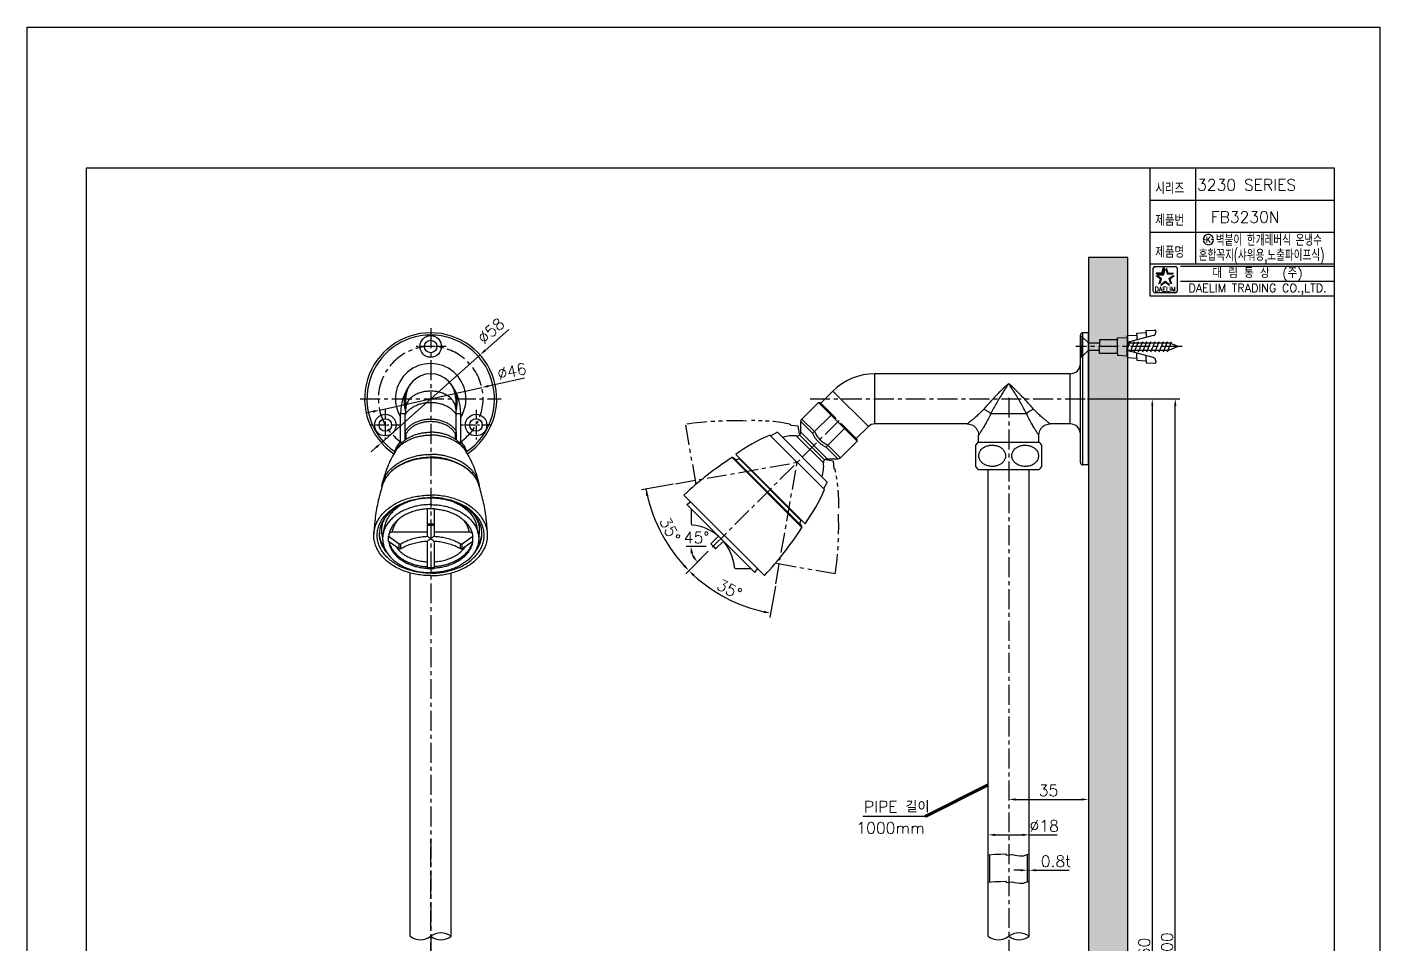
# Model space of a CAD drawing. Extents: x 6001 to 6595, y 4339 to 5179.
# Drawn here: x 6001 to 6595, y 4777 to 5179 of the extents above; entities that cross this region are included whole.
import ezdxf
from ezdxf.enums import TextEntityAlignment as Align

# ---------------------------------------------------------------- set-up
doc = ezdxf.new("R2010")
doc.units = 0
doc.header["$LTSCALE"] = 7
doc.header["$MEASUREMENT"] = 0
doc.linetypes.add('CENTER', pattern=[2, 1.25, -0.25, 0.25, -0.25])
doc.linetypes.add('PHANTOM', pattern=[2.5, 1.25, -0.25, 0.25, -0.25, 0.25, -0.25])
doc.layers.get('0').update_dxf_attribs({"color": 2, "linetype": 'CONTINUOUS'})
for name, color, linetype in [('CL', 1, 'CENTER'), ('D', 2, 'CONTINUOUS'), ('DIM', 2, 'CONTINUOUS'), ('DWG', 7, 'CONTINUOUS'), ('HT', 3, 'CONTINUOUS'), ('PH', 3, 'PHANTOM'), ('TXT', 4, 'CONTINUOUS')]:
    doc.layers.add(name, color=color, linetype=linetype)
doc.styles.add('GHS', font='ROMANS.shx', dxfattribs={"bigfont": 'GHS.shx'})
doc.styles.add('ROMANS', font='romans', dxfattribs={"bigfont": 'GHS.shx'})
doc.dimstyles.new('STANDARD$7', dxfattribs={"dimtxt": 3.5, "dimasz": 3, "dimexe": 1, "dimexo": 1, "dimgap": 1, "dimtad": 1, "dimdec": 4, "dimzin": 0, "dimdsep": 46, "dimtxsty": 'GHS', "dimcen": 1, "dimclrd": 256, "dimclre": 256, "dimclrt": 2, "dimadec": 4, "dimazin": 0, "dimtfac": 1, "dimtdec": 4, "dimtmove": 2, "dimatfit": 2, "dimfxl": 0, "dimtolj": 1, "dimtzin": 0, "dimlwd": -1, "dimlwe": -1, "dimarcsym": 0})

# ---------------------------------------------------------------- blocks, each defined once
blk = doc.blocks.new('BORDER')
for p, q in [((1, 1), (0, 1)), ((0, 1), (0, 0)), ((1, 0), (1, 1)), ((0, 0), (1, 0))]:
    blk.add_line(p, q)
blk = doc.blocks.new('S')
at = {"layer": 'DWG', "color": 2}
for p, q in [((5568.04, 3273.82), (5567.54, 3273.82)), ((5567.54, 3264.82), (5567.54, 3273.82)), ((5568.04, 3273.82), (5568.04, 3269.32)), ((5568.04, 3273.82), (5570.94, 3270.92)), ((5583.79, 3273.12), (5587.98, 3273.36)), ((5583.79, 3272.32), (5583.79, 3273.12)), ((5587.98, 3274.17), (5592.17, 3274.41)), ((5587.98, 3273.36), (5587.98, 3274.17)), ((5599.43, 3274.15), (5587.98, 3271.06)), ((5587.98, 3273.36), (5587.98, 3269.32)), ((5592.17, 3275.28), (5596.35, 3275.51)), ((5592.17, 3274.41), (5592.17, 3275.28)), ((5592.17, 3274.41), (5592.17, 3272.19)), ((5596.35, 3276.4), (5600.01, 3276.61)), ((5596.35, 3275.51), (5596.35, 3276.4)), ((5596.35, 3275.51), (5596.35, 3273.32)), ((5600.54, 3276.11), (5600.54, 3275.6)), ((5568.04, 3264.82), (5568.04, 3269.32)), ((5568.04, 3264.82), (5570.94, 3267.72)), ((5570.94, 3270.92), (5575.79, 3270.92)), ((5570.94, 3270.92), (5570.94, 3267.72)), ((5570.94, 3267.72), (5575.79, 3267.72)), ((5583.79, 3272.32), (5575.79, 3272.32)), ((5575.79, 3272.32), (5575.79, 3269.32)), ((5575.79, 3266.32), (5575.79, 3269.32)), ((5583.79, 3266.32), (5583.79, 3272.32)), ((5587.82, 3267.72), (5589.37, 3271.57)), ((5587.98, 3270.92), (5606.46, 3270.92)), ((5587.98, 3265.28), (5587.98, 3269.32)), ((5587.98, 3267.72), (5606.46, 3267.72)), ((5599.43, 3264.49), (5587.98, 3267.59)), ((5589.37, 3267.07), (5591.18, 3271.57)), ((5591.18, 3267.07), (5592.99, 3271.57)), ((5592.99, 3267.07), (5594.8, 3271.57)), ((5594.8, 3267.07), (5596.61, 3271.57)), ((5596.61, 3267.07), (5598.42, 3271.57)), ((5598.42, 3267.07), (5600.23, 3271.57)), ((5600.23, 3267.07), (5602.04, 3271.57)), ((5602.04, 3267.07), (5603.85, 3271.57)), ((5603.85, 3267.07), (5605.66, 3271.57)), ((5605.66, 3267.07), (5607.47, 3271.57)), ((5610.33, 3269.33), (5606.46, 3270.92)), ((5610.33, 3269.33), (5606.47, 3267.72)), ((5567.54, 3264.82), (5568.04, 3264.82)), ((5583.79, 3266.32), (5575.79, 3266.32)), ((5583.79, 3266.32), (5583.79, 3265.52)), ((5583.79, 3265.52), (5587.98, 3265.28)), ((5587.98, 3265.28), (5587.98, 3264.47)), ((5587.98, 3264.47), (5592.17, 3264.23)), ((5592.17, 3264.23), (5592.17, 3266.45)), ((5592.17, 3264.23), (5592.17, 3263.37)), ((5592.17, 3263.37), (5596.35, 3263.13)), ((5596.35, 3263.13), (5596.35, 3265.32)), ((5596.35, 3263.13), (5596.35, 3262.24)), ((5596.35, 3262.24), (5600.01, 3262.03)), ((5600.54, 3263.04), (5600.54, 3262.53))]:
    blk.add_line(p, q, dxfattribs=at)
for centre, radius, start, end in [((5599.04, 3275.6), 1.5, 285.12089, 0.00049), ((5600.04, 3276.11), 0.5, 0.00049, 93.22542), ((5599.04, 3263.04), 1.5, 0.00049, 74.88009), ((5600.04, 3262.53), 0.5, 266.77556, 0.00049)]:
    blk.add_arc(centre, radius, start, end, dxfattribs=at)

msp = doc.modelspace()

# ---------------------------------------------------------------- hatches: boundary and pattern name
at = {"layer": 'HT'}
h = msp.add_hatch(dxfattribs=at)
h.set_pattern_fill('AR-CONC', color=256, scale=2, style=0)
h.set_pattern_definition([(50, (999.178, 78.717), (14.345204, -1.255043), [1.5, -16.5]), (355, (999.178, 78.717), (-2.775027, 15.043843), [1.2, -13.2]), (100.4514, (1000.374, 78.612), (11.570188, 13.78879), [1.274804, -14.022842]), (46.1842, (999.178, 82.717), (21.34482, -3.31038), [2.25, -24.75]), (96.6356, (1000.957, 82.44), (18.693254, 19.48236), [1.912206, -21.03426]), (351.1842, (999.178, 82.717), (18.69324, 19.48237), [1.8, -19.8]), (21, (1001.178, 81.717), (11.938141, -8.052378), [1.5, -16.5]), (326, (1001.178, 81.717), (4.866307, 14.503), [1.2, -13.2]), (71.4514, (1002.173, 81.046), (16.804453, 6.45061), [1.274804, -14.022842]), (37.5, (999.178, 78.717), (0.243197, 6.657877), [0, -13.04, 0, -13.4, 0, -13.25]), (7.5, (999.178, 78.717), (5.261391, 7.888234), [0, -7.64, 0, -12.74, 0, -5.05]), (327.5, (994.718, 78.717), (10.6764487, -0.4510974), [0, -5, 0, -15.6, 0, -20.7]), (317.5, (992.718, 78.717), (11.663723, 2.0021), [0, -6.5, 0, -10.36, 0, -14.7])])
h.paths.add_polyline_path([(6466.95, 4378.75), (6484.23, 4378.75), (6484.23, 5078.12), (6466.95, 5078.12)])

# ---------------------------------------------------------------- linework, layer by layer
at = {"color": 7}
for p, q in [((6493.96, 5117.31), (6493.96, 5061.31)), ((6513.96, 5117.31), (6513.96, 5075.31)), ((6493.96, 5103.31), (6574.96, 5103.31)), ((6493.96, 5089.31), (6574.96, 5089.31)), ((6493.96, 5075.31), (6574.96, 5075.31)), ((6493.96, 5061.31), (6574.96, 5061.31))]:
    msp.add_line(p, q, dxfattribs=at)
at = {"color": 2, "linetype": 'Continuous'}
for p, q in [((6495.44, 5063.44), (6495.44, 5073.44)), ((6496.19, 5074.19), (6505.19, 5074.19)), ((6505.94, 5073.44), (6505.94, 5063.44)), ((6507.46, 5074.31), (6574.96, 5074.31)), ((6507.46, 5067.81), (6574.96, 5067.81)), ((6505.19, 5062.69), (6496.44, 5062.69))]:
    msp.add_line(p, q, dxfattribs=at)
at = {"color": 2}
for p, q in [((6499.2, 5071.49), (6499.95, 5073.79)), ((6499.86, 5070.57), (6500.61, 5072.88)), ((6500.61, 5072.88), (6499.95, 5073.79)), ((6497.44, 5070.57), (6496.77, 5071.49)), ((6496.77, 5071.49), (6499.2, 5071.49)), ((6497.44, 5070.57), (6499.86, 5070.57))]:
    msp.add_line(p, q, dxfattribs=at)
at = {"color": 2, "linetype": 'Continuous'}
for centre, radius, start, end in [((6496.19, 5073.44), 0.75, 90, 180), ((6505.19, 5073.44), 0.75, 0, 90), ((6496.31, 5063.56), 0.884, 188.1301, 278.1301), ((6505.19, 5063.44), 0.75, 270, 0)]:
    msp.add_arc(centre, radius, start, end, dxfattribs=at)
at = {"color": 2}
for points in [[(6499.2, 5071.49), (6499.86, 5070.57), (6499.95, 5073.79), (6500.61, 5072.88)], [(6501.43, 5073.79), (6500.76, 5072.88), (6502.18, 5071.49), (6501.51, 5070.57)], [(6498.28, 5068.66), (6499.36, 5069.01), (6496.32, 5070.08), (6497.39, 5070.43)], [(6496.77, 5071.49), (6497.44, 5070.57), (6499.2, 5071.49), (6499.86, 5070.57)], [(6497.53, 5066.35), (6498.61, 5066.7), (6498.28, 5068.66), (6499.36, 5069.01)], [(6500.69, 5066.91), (6500.69, 5068.04), (6498.73, 5065.48), (6498.73, 5066.61)], [(6502.65, 5065.48), (6502.65, 5066.61), (6500.69, 5066.91), (6500.69, 5068.04)], [(6502.18, 5071.49), (6501.51, 5070.57), (6504.6, 5071.49), (6503.94, 5070.57)], [(6505.06, 5070.08), (6503.98, 5070.43), (6503.1, 5068.66), (6502.02, 5069.01)], [(6503.1, 5068.66), (6502.02, 5069.01), (6503.84, 5066.35), (6502.77, 5066.7)]]:
    msp.add_solid(points, dxfattribs=at)
at = {"layer": 'CL'}
for p, q in [((6178.18, 5047.11), (6178.18, 4518.26)), ((6508.14, 5039.04), (6461.45, 5039.04)), ((6147.18, 5016.11), (6209.18, 5016.11)), ((6344.73, 5016.11), (6467.45, 5016.11)), ((6431.95, 5016.61), (6431.95, 4589.91)), ((6301.83, 4950.99), (6357.61, 5006.77)), ((6285.72, 4978.84), (6339.09, 4988.25)), ((6329.68, 4934.89), (6339.09, 4988.25)), ((6178.18, 4488.58), (6178.18, 4824.45))]:
    msp.add_line(p, q, dxfattribs=at)
at = {"layer": 'CL', "ltscale": 0.5}
for p, q in [((6184.93, 5039.11), (6171.43, 5039.11)), ((6158.26, 5011.36), (6158.26, 4997.86)), ((6198.1, 5011.36), (6198.1, 4997.86)), ((6165.01, 5004.61), (6151.51, 5004.61)), ((6204.85, 5004.61), (6191.35, 5004.61))]:
    msp.add_line(p, q, dxfattribs=at)
at = {"layer": 'CL'}
msp.add_arc((6178.18, 5016.11), 23, 305.08593, 234.91407, dxfattribs=at)
at = {"layer": 'D'}
for p, q in [((6212.42, 5046.58), (6202.09, 5037.38)), ((6156.52, 4996.84), (6199.85, 5035.39)), ((6219.38, 5025.24), (6203.56, 5021.74)), ((6155.73, 5011.14), (6200.64, 5021.09)), ((6466.62, 5016.11), (6497, 5016.11)), ((6468.69, 5016.11), (6507.09, 5016.11)), ((6152.8, 5010.49), (6149.87, 5009.84)), ((6495, 5013.11), (6495, 4611.24)), ((6505.09, 4611.24), (6505.09, 5013.11)), ((6154.27, 4994.84), (6152.03, 4992.85)), ((6284.74, 4978.67), (6270.71, 4976.19)), ((6300.06, 4949.23), (6290.14, 4939.3)), ((6299.19, 4951.35), (6290.41, 4951.35)), ((6300.06, 4949.23), (6293.86, 4943.02)), ((6329.51, 4933.9), (6327.07, 4920.07)), ((6434.95, 4840.27), (6463.95, 4840.27)), ((6422.95, 4824.83), (6422.95, 4826.72)), ((6425.95, 4824.72), (6437.95, 4824.72)), ((6440.95, 4824.83), (6440.95, 4826.72)), ((6440.95, 4824.72), (6453.26, 4824.72)), ((6437.15, 4809.2), (6434.15, 4809.2)), ((6440.15, 4809.55), (6440.15, 4811.2)), ((6440.15, 4809.2), (6440.95, 4809.2)), ((6440.95, 4809.61), (6440.95, 4811.2)), ((6443.95, 4809.2), (6458.45, 4809.2))]:
    msp.add_line(p, q, dxfattribs=at)
at = {"layer": 'D', "color": 2}
msp.add_line((6395.23, 4832.83), (6367.98, 4832.83), dxfattribs=at)
at = {"layer": 'D'}
for points in [[(6422.95, 4815.89), (6426, 4816.26), (6428.39, 4816.18), (6430.55, 4816.4), (6431.05, 4815.81), (6433.68, 4816.04), (6434.6, 4815.84), (6435.68, 4815.63), (6436.85, 4815.53), (6438.6, 4815.48), (6439.16, 4815.84), (6440.95, 4816.4)], [(6422.95, 4803.92), (6426, 4804.29), (6428.39, 4804.21), (6430.55, 4804.43), (6431.05, 4803.84), (6433.68, 4804.07), (6434.6, 4803.87), (6435.68, 4803.66), (6436.85, 4803.56), (6438.6, 4803.51), (6439.16, 4803.87), (6440.95, 4804.43)]]:
    msp.add_lwpolyline(points, dxfattribs=at)
for centre, radius, start, end in [((6339.89, 4989.05), 68.36, 190.54181, 222.48521), ((6302.19, 4951.35), 9.78, 197.6481, 207.3519), ((6339.09, 4988.25), 67.23, 227.55695, 257.44305), ((6173.68, 4786.19), 7.5, 233.1301, 306.8699), ((6182.68, 4774.19), 7.5, 53.1301, 126.8699), ((6182.68, 4786.19), 7.5, 233.1301, 306.8699), ((6427.45, 4786.19), 7.5, 233.1301, 306.8699), ((6436.45, 4774.19), 7.5, 53.1301, 126.8699), ((6436.45, 4786.19), 7.5, 233.1301, 306.8699)]:
    msp.add_arc(centre, radius, start, end, dxfattribs=at)
for points in [[(6201.75, 5037.76), (6202.42, 5037.01), (6199.85, 5035.39)], [(6203.46, 5022.23), (6203.67, 5021.25), (6200.64, 5021.09)], [(6494.5, 5013.11), (6495.5, 5013.11), (6495, 5016.11)], [(6504.59, 5013.11), (6505.59, 5013.11), (6505.09, 5016.11)], [(6152.69, 5010.98), (6152.9, 5010), (6155.73, 5011.14)], [(6153.94, 4995.22), (6154.61, 4994.47), (6156.52, 4996.84)], [(6272.78, 4973.5), (6273.76, 4973.7), (6272.68, 4976.54)], [(6292.37, 4948.31), (6293.36, 4948.46), (6292.41, 4951.35)], [(6289.84, 4943.22), (6289.11, 4942.53), (6291.55, 4940.71)], [(6293.9, 4947.15), (6293.1, 4946.56), (6295.27, 4944.43)], [(6293.37, 4938.28), (6294.06, 4939), (6291.55, 4940.71)], [(6324.57, 4923.12), (6324.37, 4922.14), (6327.41, 4922.04)], [(6434.95, 4840.77), (6434.95, 4839.77), (6431.95, 4840.27)], [(6463.95, 4840.77), (6463.95, 4839.77), (6466.95, 4840.27)], [(6425.95, 4825.22), (6425.95, 4824.22), (6422.95, 4824.72)], [(6437.95, 4825.22), (6437.95, 4824.22), (6440.95, 4824.72)], [(6437.15, 4809.7), (6437.15, 4808.7), (6440.15, 4809.2)], [(6443.95, 4809.7), (6443.95, 4808.7), (6440.95, 4809.2)]]:
    msp.add_solid(points, dxfattribs=at)
at = {"layer": 'DIM'}
for p, q in [((6517.34, 5085.99), (6517.84, 5085.99)), ((6517.84, 5085.99), (6518.34, 5085.99)), ((6521.34, 5085.99), (6520.84, 5085.99)), ((6521.84, 5085.99), (6521.34, 5085.99))]:
    msp.add_line(p, q, dxfattribs=at)
for start, end in [(15, 180), (195, 0)]:
    msp.add_arc((6519.59, 5085.99), 2.25, start, end, dxfattribs=at)
at = {"layer": 'DWG'}
for p, q in [((6463.45, 4988.11), (6463.45, 5044.11)), ((6464.45, 4987.11), (6464.45, 5045.11)), ((6466.95, 5045.11), (6464.45, 5045.11)), ((6466.95, 4987.11), (6466.95, 5045.11)), ((6458.95, 5027.11), (6373.17, 5027.11)), ((6373.17, 5005.11), (6373.17, 5027.11)), ((6458.95, 5005.11), (6458.95, 5027.11)), ((6354.78, 5019.5), (6349.48, 5014.19)), ((6370.34, 5003.94), (6354.78, 5019.5)), ((6167.18, 5016.11), (6167.18, 5009.45)), ((6189.18, 5016.11), (6189.18, 5009.45)), ((6341.11, 5007.24), (6348.42, 5014.55)), ((6348.42, 5014.55), (6349.12, 5014.55)), ((6348.42, 5014.55), (6365.39, 4997.58)), ((6349.12, 5014.55), (6356.22, 5007.46)), ((6164.96, 4997.11), (6164.96, 5009.62)), ((6164.96, 5009.62), (6167.18, 5009.62)), ((6166.93, 5001.79), (6166.93, 5009.02)), ((6189.18, 5009.62), (6191.4, 5009.62)), ((6189.43, 5001.79), (6189.43, 5009.02)), ((6191.4, 4997.11), (6191.4, 5009.62)), ((6346.72, 5001.79), (6353.95, 5009.02)), ((6354.37, 5009.31), (6353.95, 5009.02)), ((6424.06, 5009.62), (6439.84, 5009.62)), ((6166.93, 4998.05), (6166.93, 5001.71)), ((6189.43, 5001.71), (6189.43, 4998.05)), ((6345.75, 5000.99), (6340.64, 5006.11)), ((6340.64, 5001.42), (6340.64, 5006.11)), ((6341.11, 5007.24), (6346.63, 5001.71)), ((6352.63, 4995.88), (6359.85, 5003.11)), ((6358.29, 5005.38), (6365.39, 4998.28)), ((6360.14, 5003.53), (6359.85, 5003.11)), ((6370.34, 5003.94), (6365.03, 4998.64)), ((6413.73, 5005.11), (6373.17, 5005.11)), ((6458.95, 5005.11), (6450.17, 5005.11)), ((6164.89, 4997.11), (6165.8, 4997.11)), ((6190.56, 4997.11), (6191.47, 4997.11)), ((6351.05, 4976.28), (6327.12, 5000.21)), ((6330.4, 5001.48), (6327.52, 4999.82)), ((6352.32, 4979.56), (6330.4, 5001.48)), ((6338.82, 4999.8), (6350.64, 4987.98)), ((6340.14, 5000.26), (6340.17, 5000.29)), ((6340.14, 5000.26), (6351.1, 4989.3)), ((6340.17, 5000.29), (6351.13, 4989.33)), ((6340.64, 5001.42), (6352.26, 4989.8)), ((6352.55, 4995.79), (6358.08, 4990.27)), ((6358.08, 4990.27), (6365.39, 4997.58)), ((6365.39, 4997.58), (6365.39, 4998.28)), ((6417.45, 4995.78), (6417.45, 4986.45)), ((6418.66, 4997.11), (6445.24, 4997.11)), ((6418.73, 4997.11), (6418.73, 5000.11)), ((6445.17, 4997.11), (6445.17, 5000.11)), ((6446.45, 4986.45), (6446.45, 4995.78)), ((6310.5, 4990.33), (6341.17, 4959.66)), ((6311.12, 4990.26), (6341.1, 4960.28)), ((6342.56, 4961.31), (6312.15, 4991.72)), ((6313.78, 4990.09), (6313.6, 4989.91)), ((6340.74, 4962.76), (6313.6, 4989.91)), ((6356.95, 4989.8), (6351.83, 4994.91)), ((6352.26, 4989.8), (6356.95, 4989.8)), ((6351.1, 4989.3), (6351.13, 4989.33)), ((6418.66, 4985.11), (6445.24, 4985.11)), ((6422.95, 4780.19), (6422.95, 4985.11)), ((6440.95, 4780.19), (6440.95, 4985.11)), ((6466.95, 4987.11), (6464.45, 4987.11)), ((6352.32, 4979.56), (6350.66, 4976.68)), ((6324.7, 4938.5), (6289.34, 4973.86)), ((6176.68, 4967.85), (6176.68, 4955.79)), ((6179.68, 4967.85), (6176.68, 4967.85)), ((6179.68, 4967.85), (6179.68, 4955.79)), ((6290.69, 4969.69), (6292.3, 4970.9)), ((6290.69, 4969.69), (6320.53, 4939.85)), ((6292.52, 4967.85), (6292.52, 4961.23)), ((6157.29, 4956.86), (6157.99, 4960.33)), ((6176.68, 4961.23), (6179.68, 4961.23)), ((6176.68, 4960.73), (6179.68, 4960.73)), ((6199.07, 4956.86), (6198.38, 4960.33)), ((6340.93, 4962.94), (6340.74, 4962.76)), ((6159.74, 4955.83), (6159.68, 4955.83)), ((6159.68, 4953.69), (6159.68, 4955.83)), ((6159.68, 4955.81), (6164.35, 4952.51)), ((6176.68, 4957.6), (6161.25, 4957.6)), ((6195.11, 4957.6), (6179.68, 4957.6)), ((6192, 4952.52), (6196.68, 4955.83)), ((6196.68, 4955.83), (6196.62, 4955.83)), ((6196.68, 4953.71), (6196.68, 4955.83)), ((6301.13, 4952.41), (6304.54, 4955.83)), ((6159.68, 4953.69), (6164.35, 4950.39)), ((6164.35, 4950.39), (6164.35, 4952.51)), ((6165.02, 4950.37), (6165.02, 4952.49)), ((6176.68, 4953.67), (6176.68, 4941.69)), ((6179.68, 4953.67), (6179.68, 4941.69)), ((6191.33, 4950.38), (6191.33, 4952.5)), ((6192, 4950.4), (6196.68, 4953.71)), ((6192, 4950.4), (6192, 4952.52)), ((6303.25, 4950.29), (6301.13, 4952.42)), ((6303.25, 4950.29), (6301.13, 4952.41)), ((6303.36, 4950.4), (6301.24, 4952.52)), ((6303.25, 4950.29), (6306.67, 4953.71)), ((6176.68, 4942.14), (6179.68, 4942.14)), ((6169.18, 4780.19), (6169.18, 4939.69)), ((6176.68, 4941.69), (6179.68, 4941.69)), ((6187.18, 4780.19), (6187.18, 4939.69)), ((6312.07, 4941.69), (6318.69, 4941.69)), ((6320.53, 4939.85), (6321.74, 4941.46)), ((6423.75, 4804.02), (6423.75, 4815.99)), ((6440.15, 4804.18), (6440.15, 4816.15))]:
    msp.add_line(p, q, dxfattribs=at)
for centre, radius in [((6178.18, 5039.11), 4.75), ((6178.18, 5039.11), 2.75), ((6158.26, 5004.61), 4.75), ((6198.1, 5004.61), 4.75), ((6158.26, 5004.61), 2.75), ((6198.1, 5004.61), 2.75)]:
    msp.add_circle(centre, radius, dxfattribs=at)
for centre, radius, start, end in [((6178.18, 5016.11), 29, 303.78437, 236.2156), ((6178.18, 5016.11), 28, 304.30937, 235.68751), ((6464.45, 5044.11), 1, 90, 180), ((6178.18, 5016.11), 15.5, 328.57304, 211.42684), ((6458.95, 5031.61), 4.5, 270, 0), ((6178.18, 5016.11), 11, 0, 180), ((6373.17, 5001.11), 26, 90, 135), ((6186.57, 5009.62), 21.61, 142.25503, 180), ((6169.79, 5009.62), 21.61, 0, 37.74497), ((6342.24, 5006.11), 1.6, 135, 180), ((6373.17, 5001.11), 4, 90, 135), ((6458.95, 5000.61), 4.5, 0, 90), ((6170.18, 4991.11), 8, 131.40962, 170.7186), ((6186.18, 4991.11), 8, 9.28166, 48.59038), ((6356.41, 4931.17), 75, 112.98414, 126.16225), ((6337.24, 4986.41), 13.49, 83.28807, 109.45571), ((6339.01, 5001.39), 1.6, 263.28807, 315), ((6339.04, 5001.42), 1.6, 315, 0), ((6423.95, 4991.11), 8, 131.40962, 144.41085), ((6439.95, 4991.11), 8, 35.58915, 48.59038), ((6391.71, 4864.22), 150, 122.78081, 133.03552), ((6310.77, 4989.91), 0.5, 45, 122.78081), ((6312.54, 4990.97), 1.5, 225, 315), ((6352.26, 4988.2), 1.6, 90, 135), ((6356.95, 4991.4), 1.6, 270, 315), ((6337.24, 4986.41), 13.49, 340.54429, 6.71193), ((6352.23, 4988.17), 1.6, 135, 186.71193), ((6423.95, 4991.11), 8, 215.65806, 228.59038), ((6439.95, 4991.11), 8, 311.40962, 324.34194), ((6464.45, 4988.11), 1, 180, 270), ((6282.01, 5005.57), 75, 323.83775, 337.01586), ((6293.02, 4961.23), 0.5, 180, 264.43563), ((6290.97, 4940.13), 20.7, 49.15551, 84.43563), ((6341.81, 4961.7), 1.5, 135, 225), ((6340.75, 4959.93), 0.5, 327.21919, 45), ((6215.06, 5040.87), 150, 316.96448, 327.21919), ((6290.97, 4940.13), 20.7, 5.56437, 40.84449), ((6312.07, 4942.19), 0.5, 185.56437, 270)]:
    msp.add_arc(centre, radius, start, end, dxfattribs=at)
for points in [[(6166.94, 5011.67), (6166.88, 5011.97), (6166.63, 5014.4), (6166.8, 5016.66), (6167.26, 5018.6), (6167.9, 5020.26), (6168.66, 5021.66), (6169.43, 5022.78)], [(6178.18, 5019.5), (6176.03, 5019.35), (6173.97, 5018.91), (6172.07, 5018.19), (6170.4, 5017.22), (6169.03, 5016.04), (6168.02, 5014.7), (6167.39, 5013.24), (6167.18, 5011.72)], [(6169.43, 5022.78), (6169.46, 5022.82)], [(6169.46, 5022.82), (6169.48, 5022.85)], [(6189.18, 5011.72), (6188.97, 5013.24), (6188.34, 5014.7), (6187.33, 5016.04), (6185.96, 5017.22), (6184.29, 5018.19), (6182.39, 5018.91), (6180.33, 5019.35), (6178.18, 5019.5)], [(6186.88, 5022.85), (6186.9, 5022.82)], [(6186.9, 5022.82), (6186.93, 5022.78)], [(6186.93, 5022.78), (6187.7, 5021.67), (6188.46, 5020.26), (6189.1, 5018.6), (6189.56, 5016.66), (6189.73, 5014.4), (6189.48, 5011.97), (6189.42, 5011.67)], [(6431.95, 5022.85), (6431.16, 5021.67), (6430.25, 5020.26), (6429.2, 5018.6), (6428.03, 5016.66), (6426.71, 5014.4), (6425.34, 5011.97), (6424.06, 5009.62)], [(6431.95, 5022.85), (6430.82, 5021.85), (6429.54, 5020.66), (6428.1, 5019.25), (6426.49, 5017.61), (6424.69, 5015.69), (6424.11, 5015.06)], [(6439.84, 5009.62), (6438.67, 5011.79), (6437.38, 5014.08), (6436.02, 5016.42), (6434.63, 5018.71), (6433.25, 5020.89), (6431.95, 5022.85)], [(6439.79, 5015.06), (6439.46, 5015.43), (6437.61, 5017.41), (6435.71, 5019.35), (6433.8, 5021.19), (6431.95, 5022.85)], [(6166.93, 5009.02), (6167.75, 5010.26), (6168.85, 5011.4), (6170.18, 5012.39), (6171.73, 5013.22), (6173.45, 5013.86), (6175.29, 5014.3), (6177.21, 5014.52), (6179.15, 5014.52), (6181.07, 5014.3), (6182.91, 5013.86), (6184.63, 5013.22), (6186.18, 5012.39), (6187.51, 5011.4), (6188.61, 5010.26), (6189.43, 5009.02)], [(6424.11, 5015.06), (6422.83, 5013.64), (6421.08, 5011.65)], [(6442.82, 5011.65), (6441.21, 5013.48), (6439.79, 5015.06)], [(6167.17, 5010.78), (6166.94, 5011.67)], [(6189.42, 5011.67), (6189.19, 5010.78)], [(6421.08, 5011.65), (6419.5, 5010), (6417.93, 5008.56), (6416.59, 5007.41), (6415.52, 5006.53), (6414.71, 5005.89), (6414.15, 5005.44), (6413.83, 5005.19), (6413.73, 5005.11)], [(6424.06, 5009.62), (6422.91, 5007.21), (6421.78, 5005.13), (6420.8, 5003.46), (6420.03, 5002.18), (6419.44, 5001.24), (6419.04, 5000.59), (6418.8, 5000.23), (6418.73, 5000.11)], [(6421.08, 5011.65), (6422.16, 5011.04), (6423.18, 5010.35), (6424.06, 5009.62)], [(6442.82, 5011.65), (6441.74, 5011.04), (6440.73, 5010.35), (6439.84, 5009.62)], [(6445.17, 5000.11), (6445.1, 5000.23), (6444.87, 5000.59), (6444.46, 5001.24), (6443.87, 5002.18), (6443.1, 5003.46), (6442.12, 5005.14), (6440.99, 5007.21), (6439.84, 5009.62)], [(6450.17, 5005.11), (6450.07, 5005.19), (6449.75, 5005.44), (6449.19, 5005.89), (6448.38, 5006.54), (6447.31, 5007.42), (6445.97, 5008.57), (6444.41, 5010), (6442.82, 5011.65)], [(6166.93, 5001.71), (6166.93, 5001.74), (6166.93, 5001.76), (6166.93, 5001.79)], [(6166.93, 5001.71), (6166.96, 5001.77)], [(6166.93, 5001.71), (6167.02, 5001.47), (6167.2, 5001.22), (6167.48, 5000.99)], [(6166.96, 5001.77), (6167.7, 5002.88), (6168.7, 5003.96), (6169.92, 5004.91), (6171.33, 5005.72), (6172.9, 5006.37), (6174.59, 5006.85), (6176.37, 5007.14), (6178.18, 5007.24), (6180, 5007.14), (6181.77, 5006.85), (6183.46, 5006.37), (6185.03, 5005.72), (6186.44, 5004.91), (6187.66, 5003.96), (6188.66, 5002.88), (6189.4, 5001.77)], [(6178.18, 5006.11), (6176.46, 5006.02), (6174.78, 5005.74), (6173.17, 5005.3), (6171.67, 5004.68), (6170.32, 5003.92), (6169.14, 5003.01), (6168.19, 5002.02), (6167.48, 5000.99)], [(6188.88, 5000.99), (6188.13, 5002.08), (6187.15, 5003.08), (6185.98, 5003.96), (6184.64, 5004.71), (6183.15, 5005.31), (6181.56, 5005.75), (6179.89, 5006.02), (6178.18, 5006.11)], [(6189.43, 5001.71), (6189.34, 5001.47), (6189.16, 5001.22), (6188.88, 5000.99)], [(6189.4, 5001.77), (6189.43, 5001.71)], [(6189.43, 5001.71), (6189.43, 5001.74), (6189.43, 5001.76), (6189.43, 5001.79)], [(6346.63, 5001.71), (6346.29, 5001.47), (6345.99, 5001.22), (6345.75, 5000.99)], [(6346.63, 5001.71), (6346.66, 5001.74), (6346.69, 5001.76), (6346.72, 5001.79)], [(6346.72, 5001.79), (6347.22, 5000.75), (6347.77, 4999.82), (6348.38, 4998.98), (6349.06, 4998.22), (6349.82, 4997.54), (6350.66, 4996.93), (6351.59, 4996.38), (6352.63, 4995.88)], [(6413.73, 5005.11), (6414.67, 5005.02), (6415.8, 5004.66), (6416.82, 5004.05), (6417.65, 5003.21), (6418.27, 5002.2), (6418.64, 5001.08), (6418.73, 5000.11)], [(6445.17, 5000.11), (6445.27, 5001.08), (6445.63, 5002.2), (6446.25, 5003.21), (6447.09, 5004.05), (6448.1, 5004.66), (6449.23, 5005.02), (6450.17, 5005.11)], [(6162.7, 4993.09), (6163.23, 4993.85), (6164.17, 4994.96), (6165.28, 4996), (6166.54, 4996.94), (6167.94, 4997.78), (6169.46, 4998.5), (6171.08, 4999.11), (6172.78, 4999.59), (6174.54, 4999.94), (6176.35, 5000.14), (6178.18, 5000.21)], [(6163.72, 4994.46), (6164.22, 4995.27), (6165.06, 4996.35), (6166.06, 4997.35), (6167.22, 4998.27), (6168.52, 4999.09), (6169.93, 4999.8), (6171.46, 5000.39), (6173.06, 5000.86), (6174.73, 5001.2), (6176.45, 5001.41), (6178.18, 5001.48)], [(6167.41, 4998.4), (6167.41, 4998.81), (6167.44, 4999.85), (6167.48, 5000.99)], [(6192.64, 4994.46), (6192.15, 4995.27), (6191.3, 4996.35), (6190.3, 4997.35), (6189.14, 4998.27), (6187.84, 4999.09), (6186.43, 4999.8), (6184.91, 5000.39), (6183.3, 5000.86), (6181.63, 5001.2), (6179.92, 5001.41), (6178.18, 5001.48)], [(6193.66, 4993.09), (6193.13, 4993.85), (6192.19, 4994.96), (6191.08, 4996), (6189.82, 4996.94), (6188.42, 4997.78), (6186.9, 4998.5), (6185.29, 4999.11), (6183.58, 4999.59), (6181.82, 4999.94), (6180.01, 5000.14), (6178.18, 5000.21)], [(6188.88, 5000.99), (6188.92, 4999.85), (6188.95, 4998.81), (6188.95, 4998.4)], [(6345.75, 5000.99), (6346.38, 4999.85), (6347.07, 4998.81), (6347.84, 4997.86), (6348.7, 4997.01), (6349.64, 4996.23), (6350.69, 4995.54), (6351.83, 4994.91)], [(6352.55, 4995.79), (6352.3, 4995.45), (6352.06, 4995.15), (6351.83, 4994.91)], [(6352.55, 4995.79), (6352.57, 4995.82), (6352.6, 4995.85), (6352.63, 4995.88)], [(6424.74, 4986.45), (6423.82, 4986.5), (6422.88, 4986.67), (6421.96, 4986.97), (6421.14, 4987.37), (6420.44, 4987.87), (6419.87, 4988.43), (6419.42, 4989.05), (6419.1, 4989.72), (6418.91, 4990.41), (6418.84, 4991.11), (6418.91, 4991.8), (6419.09, 4992.49), (6419.42, 4993.17), (6419.9, 4993.83), (6420.52, 4994.43), (6421.26, 4994.92), (6422.07, 4995.3), (6422.9, 4995.56), (6423.73, 4995.72), (6424.56, 4995.78), (6424.83, 4995.78)], [(6424.83, 4995.78), (6425.37, 4995.75), (6426.15, 4995.64), (6426.83, 4995.47), (6427.43, 4995.27), (6427.98, 4995.01), (6428.5, 4994.7), (6429, 4994.33), (6429.46, 4993.88), (6429.86, 4993.37)], [(6439.16, 4986.45), (6438.22, 4986.51), (6437.25, 4986.7), (6436.32, 4987.03), (6435.49, 4987.46), (6434.8, 4987.99), (6434.24, 4988.59), (6433.82, 4989.24), (6433.53, 4989.93), (6433.37, 4990.64), (6433.35, 4991.36), (6433.46, 4992.06), (6433.71, 4992.76), (6434.1, 4993.45), (6434.65, 4994.1), (6435.35, 4994.67), (6436.15, 4995.12), (6436.99, 4995.45), (6437.84, 4995.66), (6438.68, 4995.76), (6439.25, 4995.78)], [(6439.25, 4995.78), (6439.53, 4995.77), (6440.35, 4995.69), (6441.09, 4995.54), (6441.74, 4995.34), (6442.33, 4995.09), (6442.9, 4994.77), (6443.44, 4994.38), (6443.93, 4993.91), (6444.36, 4993.37)], [(6162.7, 4993.09), (6161.1, 4990.3), (6159.57, 4987.06), (6158.12, 4983.22), (6156.94, 4978.88)], [(6156.94, 4978.88), (6157.09, 4979.48), (6157.61, 4980.93), (6158.32, 4982.34), (6159.22, 4983.68), (6160.3, 4984.96), (6161.56, 4986.16), (6162.98, 4987.27), (6164.54, 4988.27), (6166.24, 4989.16), (6168.05, 4989.92), (6169.95, 4990.56), (6171.94, 4991.07), (6173.99, 4991.43), (6176.07, 4991.65), (6178.18, 4991.72)], [(6157.72, 4980.09), (6158.47, 4981.39), (6159.96, 4983.31), (6161.75, 4985.01), (6163.68, 4986.4), (6165.63, 4987.5), (6167.5, 4988.34), (6169.25, 4988.97), (6170.87, 4989.43), (6172.35, 4989.77), (6173.69, 4990), (6174.92, 4990.16), (6176.06, 4990.26), (6177.14, 4990.31), (6178.18, 4990.33)], [(6162.41, 4992.61), (6162.45, 4992.76), (6162.56, 4993.13)], [(6162.56, 4993.13), (6162.68, 4993.45), (6163, 4994.1), (6163.4, 4994.67), (6163.86, 4995.12), (6164.34, 4995.44)], [(6178.18, 4990.41), (6175.26, 4990.27), (6172.39, 4989.85), (6169.95, 4989.26)], [(6170.99, 4989.57), (6172.25, 4989.88)], [(6172.25, 4989.88), (6172.36, 4989.9)], [(6172.36, 4989.9), (6174.19, 4990.23), (6176.18, 4990.45), (6178.18, 4990.52)], [(6199.42, 4978.88), (6199.27, 4979.48), (6198.75, 4980.93), (6198.04, 4982.34), (6197.14, 4983.68), (6196.06, 4984.96), (6194.8, 4986.16), (6193.38, 4987.27), (6191.82, 4988.27), (6190.13, 4989.16), (6188.32, 4989.92), (6186.41, 4990.56), (6184.42, 4991.07), (6182.37, 4991.43), (6180.29, 4991.65), (6178.18, 4991.72)], [(6184, 4989.9), (6182.17, 4990.23), (6180.18, 4990.45), (6178.18, 4990.52)], [(6186.41, 4989.26), (6183.97, 4989.85), (6181.1, 4990.27), (6178.18, 4990.41)], [(6178.18, 4990.33), (6179.22, 4990.31), (6180.3, 4990.26), (6181.45, 4990.16), (6182.68, 4990), (6184.04, 4989.76), (6185.52, 4989.43), (6187.14, 4988.96), (6188.9, 4988.33), (6190.79, 4987.48), (6192.74, 4986.37), (6194.66, 4984.96), (6196.45, 4983.26), (6197.93, 4981.33), (6198.33, 4980.66)], [(6184.11, 4989.88), (6184, 4989.9)], [(6185.37, 4989.57), (6184.11, 4989.88)], [(6192.02, 4995.44), (6192.31, 4995.27), (6192.63, 4995.01), (6192.93, 4994.7), (6193.22, 4994.33), (6193.49, 4993.88), (6193.72, 4993.37)], [(6199.42, 4978.88), (6198.25, 4983.18), (6196.81, 4987.04), (6195.26, 4990.3), (6193.66, 4993.09)], [(6193.72, 4993.37), (6193.79, 4993.16)], [(6193.79, 4993.16), (6193.92, 4992.73), (6193.95, 4992.61)], [(6429.86, 4993.37), (6430.21, 4992.73), (6430.44, 4992.08), (6430.55, 4991.41), (6430.54, 4990.74), (6430.42, 4990.08), (6430.18, 4989.42), (6429.8, 4988.78), (6429.29, 4988.17), (6428.69, 4987.65), (6428.06, 4987.26), (6427.43, 4986.96), (6426.77, 4986.73), (6426.1, 4986.58), (6425.42, 4986.48), (6424.74, 4986.45)], [(6444.36, 4993.37), (6444.73, 4992.69), (6444.96, 4991.99), (6445.06, 4991.28), (6445.02, 4990.57), (6444.86, 4989.87), (6444.55, 4989.17), (6444.08, 4988.49), (6443.47, 4987.87), (6442.8, 4987.39), (6442.1, 4987.03), (6441.39, 4986.77), (6440.65, 4986.59), (6439.91, 4986.48), (6439.16, 4986.45)], [(6169.95, 4989.26), (6169.63, 4989.16), (6167.02, 4988.21), (6164.61, 4987.02), (6162.46, 4985.6), (6160.58, 4983.99), (6159.03, 4982.22), (6157.83, 4980.32), (6157.01, 4978.32)], [(6169.95, 4989.26), (6170.37, 4989.39), (6170.96, 4989.56)], [(6170.96, 4989.56), (6170.99, 4989.57)], [(6185.41, 4989.56), (6185.37, 4989.57)], [(6186.41, 4989.26), (6185.99, 4989.39), (6185.41, 4989.56)], [(6199.36, 4978.32), (6198.53, 4980.31), (6197.33, 4982.22), (6195.78, 4984), (6193.9, 4985.61), (6191.74, 4987.02), (6189.34, 4988.21), (6186.73, 4989.16), (6186.41, 4989.26)], [(6157.01, 4978.32), (6155.16, 4971.42), (6153.87, 4964.19), (6153.2, 4956.79)], [(6156.71, 4977.34), (6156.78, 4978.01), (6156.84, 4978.34)], [(6156.84, 4978.34), (6156.94, 4978.88)], [(6157.01, 4978.32), (6157.17, 4978.8)], [(6157.17, 4978.8), (6157.32, 4979.2)], [(6157.32, 4979.2), (6157.38, 4979.34), (6157.43, 4979.46)], [(6157.43, 4979.46), (6157.65, 4979.94)], [(6157.65, 4979.94), (6157.72, 4980.09)], [(6198.33, 4980.66), (6198.34, 4980.64)], [(6198.34, 4980.64), (6198.66, 4980.05)], [(6198.66, 4980.05), (6198.74, 4979.89)], [(6198.74, 4979.89), (6198.95, 4979.41)], [(6198.95, 4979.41), (6199.01, 4979.27), (6199.06, 4979.16)], [(6199.06, 4979.16), (6199.21, 4978.76)], [(6199.21, 4978.76), (6199.36, 4978.32)], [(6203.17, 4956.79), (6202.49, 4964.17), (6201.2, 4971.4), (6199.36, 4978.32)], [(6199.52, 4978.34), (6199.42, 4978.88)], [(6199.65, 4977.34), (6199.58, 4978.01), (6199.52, 4978.34)], [(6153.2, 4956.79), (6153.36, 4958.31), (6153.91, 4960.41), (6154.81, 4962.45), (6156.04, 4964.4), (6157.61, 4966.22), (6159.47, 4967.9), (6161.6, 4969.41), (6163.98, 4970.73), (6166.56, 4971.83), (6169.32, 4972.71), (6172.2, 4973.34), (6175.17, 4973.73), (6178.18, 4973.86)], [(6178.18, 4972.5), (6174.98, 4972.35), (6171.85, 4971.87), (6168.84, 4971.09), (6166.03, 4970.02), (6163.47, 4968.69), (6161.2, 4967.12), (6159.28, 4965.34), (6157.74, 4963.4), (6156.61, 4961.31), (6155.91, 4959.13), (6155.68, 4956.89)], [(6166.84, 4970.73), (6169.53, 4971.63), (6172.34, 4972.28), (6173.18, 4972.42)], [(6173.18, 4972.42), (6173.92, 4972.52)], [(6173.92, 4972.52), (6175.24, 4972.67), (6176.68, 4972.76)], [(6176.68, 4972.76), (6178.18, 4972.8)], [(6203.17, 4956.79), (6203, 4958.31), (6202.45, 4960.41), (6201.56, 4962.45), (6200.32, 4964.4), (6198.76, 4966.22), (6196.89, 4967.9), (6194.76, 4969.41), (6192.38, 4970.73), (6189.8, 4971.83), (6187.05, 4972.71), (6184.16, 4973.34), (6181.19, 4973.73), (6178.18, 4973.86)], [(6179.69, 4972.76), (6178.18, 4972.8)], [(6200.68, 4956.89), (6200.45, 4959.13), (6199.75, 4961.31), (6198.62, 4963.4), (6197.08, 4965.34), (6195.16, 4967.12), (6192.9, 4968.68), (6190.34, 4970.02), (6187.52, 4971.09), (6184.52, 4971.87), (6181.38, 4972.34), (6178.18, 4972.5)], [(6182.44, 4972.52), (6181.13, 4972.67), (6179.69, 4972.76)], [(6183.18, 4972.42), (6182.44, 4972.52)], [(6189.52, 4970.73), (6186.83, 4971.63), (6184.02, 4972.28), (6183.18, 4972.42)], [(6178.18, 4939.56), (6175.24, 4939.69), (6172.34, 4940.09), (6169.53, 4940.73), (6166.86, 4941.62), (6164.37, 4942.74), (6162.09, 4944.07), (6160.07, 4945.59), (6158.34, 4947.28), (6156.92, 4949.11), (6155.83, 4951.05), (6155.1, 4953.07), (6154.73, 4955.14), (6154.73, 4957.22), (6155.1, 4959.29), (6155.83, 4961.32), (6156.92, 4963.26), (6158.34, 4965.08), (6160.07, 4966.77), (6162.09, 4968.29), (6164.37, 4969.62), (6166.84, 4970.73)], [(6178.18, 4969.69), (6175.73, 4969.59), (6173.31, 4969.28), (6170.96, 4968.79), (6168.71, 4968.1), (6166.59, 4967.23), (6164.62, 4966.2), (6162.83, 4965.01), (6161.26, 4963.68), (6159.91, 4962.23), (6158.81, 4960.68), (6157.97, 4959.05), (6157.4, 4957.36), (6157.29, 4956.86)], [(6168.08, 4970.83), (6166.59, 4970.17), (6164.65, 4969.1), (6162.91, 4967.87), (6161.39, 4966.5), (6160.12, 4965), (6159.11, 4963.42), (6158.38, 4961.75), (6157.99, 4960.33)], [(6176.68, 4967.81), (6174.53, 4967.59), (6172.43, 4967.2), (6170.41, 4966.64), (6168.5, 4965.91), (6166.72, 4965.04), (6165.1, 4964.02), (6163.66, 4962.87), (6162.42, 4961.61), (6161.39, 4960.26), (6160.6, 4958.83), (6160.04, 4957.35), (6159.74, 4955.83)], [(6178.18, 4939.56), (6181.13, 4939.69), (6184.02, 4940.09), (6186.83, 4940.73), (6189.5, 4941.62), (6191.99, 4942.74), (6194.27, 4944.07), (6196.29, 4945.59), (6198.02, 4947.28), (6199.44, 4949.11), (6200.53, 4951.05), (6201.26, 4953.07), (6201.63, 4955.14), (6201.63, 4957.22), (6201.26, 4959.29), (6200.53, 4961.32), (6199.44, 4963.26), (6198.02, 4965.08), (6196.29, 4966.77), (6194.27, 4968.29), (6191.99, 4969.62), (6189.52, 4970.73)], [(6178.18, 4969.69), (6180.63, 4969.59), (6183.05, 4969.28), (6185.4, 4968.79), (6187.65, 4968.1), (6189.78, 4967.23), (6191.74, 4966.2), (6193.53, 4965.01), (6195.11, 4963.68), (6196.45, 4962.23), (6197.55, 4960.68), (6198.39, 4959.05), (6198.96, 4957.36), (6199.07, 4956.86)], [(6179.68, 4967.81), (6181.83, 4967.59), (6183.93, 4967.2), (6185.95, 4966.64), (6187.86, 4965.91), (6189.64, 4965.04), (6191.26, 4964.02), (6192.7, 4962.87), (6193.95, 4961.61), (6194.97, 4960.26), (6195.76, 4958.83), (6196.32, 4957.35), (6196.62, 4955.83)], [(6188.28, 4970.83), (6189.77, 4970.17), (6191.71, 4969.1), (6193.45, 4967.87), (6194.97, 4966.5), (6196.24, 4965), (6197.25, 4963.42), (6197.99, 4961.75), (6198.38, 4960.33)], [(6157.09, 4955.33), (6156.86, 4956.32), (6156.68, 4958.3), (6156.86, 4960.29), (6157.41, 4962.24), (6158.32, 4964.12), (6158.53, 4964.48)], [(6164.01, 4963.18), (6163.54, 4962.64), (6162.42, 4961.04), (6161.65, 4959.35), (6161.25, 4957.6)], [(6195.11, 4957.6), (6194.71, 4959.35), (6193.94, 4961.04), (6192.82, 4962.64), (6192.35, 4963.18)], [(6199.27, 4955.33), (6199.5, 4956.32), (6199.68, 4958.3), (6199.5, 4960.29), (6198.95, 4962.24), (6198.04, 4964.12), (6197.83, 4964.48)], [(6178.18, 4938.5), (6175.17, 4938.63), (6172.2, 4939.02), (6169.32, 4939.65), (6166.56, 4940.53), (6163.98, 4941.63), (6161.6, 4942.95), (6159.47, 4944.46), (6157.61, 4946.14), (6156.04, 4947.97), (6154.81, 4949.91), (6153.91, 4951.95), (6153.36, 4954.05), (6153.18, 4956.18), (6153.2, 4956.79)], [(6158.94, 4948.64), (6158.69, 4948.93), (6157.39, 4950.8), (6156.45, 4952.77), (6155.87, 4954.81), (6155.68, 4956.89)], [(6155.7, 4956.9), (6155.69, 4957.22)], [(6155.7, 4956.89), (6155.7, 4956.9)], [(6157.85, 4950.78), (6157.39, 4951.51), (6156.45, 4953.48), (6155.87, 4955.52), (6155.7, 4956.89)], [(6157.29, 4956.86), (6157.12, 4955.63), (6157.12, 4953.9), (6157.4, 4952.18), (6157.97, 4950.49), (6158.81, 4948.86), (6159.91, 4947.31), (6161.26, 4945.86), (6162.83, 4944.53), (6164.62, 4943.34), (6166.59, 4942.3), (6168.71, 4941.43), (6170.96, 4940.75), (6173.31, 4940.25), (6175.73, 4939.95), (6178.18, 4939.85)], [(6161.25, 4957.6), (6160.86, 4957.56), (6160.49, 4957.45), (6160.18, 4957.28), (6159.98, 4957.11)], [(6165.02, 4952.49), (6167.09, 4953.55), (6169.32, 4954.42), (6171.69, 4955.09), (6174.15, 4955.55), (6176.68, 4955.79)], [(6178.18, 4954.77), (6177.68, 4955.12), (6177.18, 4955.46), (6176.68, 4955.79)], [(6176.68, 4953.67), (6177.18, 4954.04), (6177.68, 4954.41), (6178.18, 4954.77)], [(6199.07, 4956.86), (6199.24, 4955.63), (6199.24, 4953.9), (6198.96, 4952.18), (6198.39, 4950.49), (6197.55, 4948.86), (6196.45, 4947.31), (6195.11, 4945.86), (6193.53, 4944.53), (6191.74, 4943.34), (6189.78, 4942.3), (6187.65, 4941.43), (6185.4, 4940.75), (6183.05, 4940.25), (6180.63, 4939.95), (6178.18, 4939.85)], [(6178.18, 4938.5), (6181.19, 4938.63), (6184.16, 4939.02), (6187.05, 4939.65), (6189.8, 4940.53), (6192.38, 4941.63), (6194.76, 4942.95), (6196.89, 4944.46), (6198.76, 4946.14), (6200.32, 4947.97), (6201.56, 4949.91), (6202.45, 4951.95), (6203, 4954.05), (6203.18, 4956.18), (6203.17, 4956.79)], [(6179.68, 4955.79), (6179.18, 4955.46), (6178.68, 4955.12), (6178.18, 4954.77)], [(6178.18, 4954.77), (6178.68, 4954.41), (6179.18, 4954.04), (6179.68, 4953.67)], [(6179.68, 4955.79), (6182.21, 4955.55), (6184.67, 4955.09), (6187.03, 4954.42), (6189.26, 4953.55), (6191.33, 4952.5)], [(6196.38, 4957.11), (6196.18, 4957.28), (6195.87, 4957.45), (6195.5, 4957.56), (6195.11, 4957.6)], [(6197.42, 4948.64), (6197.67, 4948.93), (6198.97, 4950.8), (6199.91, 4952.77), (6200.49, 4954.81), (6200.68, 4956.89)], [(6198.51, 4950.78), (6198.97, 4951.51), (6199.91, 4953.48), (6200.49, 4955.52), (6200.66, 4956.89)], [(6200.66, 4956.9), (6200.67, 4957.22)], [(6200.66, 4956.89), (6200.66, 4956.9)], [(6159.75, 4953.64), (6160.04, 4952.19), (6160.6, 4950.7), (6161.39, 4949.27), (6162.42, 4947.92), (6163.66, 4946.66), (6165.1, 4945.52), (6166.72, 4944.5), (6168.5, 4943.62), (6170.41, 4942.89), (6172.43, 4942.33), (6174.53, 4941.94), (6176.68, 4941.73)], [(6159.88, 4953.55), (6160.04, 4952.89), (6160.6, 4951.41), (6161.39, 4949.98), (6162.42, 4948.63), (6163.66, 4947.37), (6165.1, 4946.22), (6166.72, 4945.2), (6168.5, 4944.33), (6170.41, 4943.6), (6172.43, 4943.04), (6174.53, 4942.65), (6176.68, 4942.44)], [(6162.71, 4951.54), (6163.54, 4950.43), (6164.97, 4948.97), (6166.7, 4947.67), (6168.68, 4946.57), (6170.87, 4945.68), (6173.21, 4945.04), (6175.67, 4944.65), (6176.68, 4944.56)], [(6164.35, 4952.51), (6164.5, 4952.44), (6164.68, 4952.41), (6164.86, 4952.43), (6165.02, 4952.49)], [(6164.35, 4950.39), (6164.5, 4950.32), (6164.68, 4950.29), (6164.86, 4950.3), (6165.02, 4950.37)], [(6165.02, 4950.37), (6167.09, 4951.43), (6169.32, 4952.3), (6171.69, 4952.97), (6174.15, 4953.43), (6176.68, 4953.67)], [(6179.68, 4953.67), (6182.21, 4953.43), (6184.67, 4952.97), (6187.03, 4952.3), (6189.26, 4951.43), (6191.33, 4950.38)], [(6196.61, 4953.66), (6196.32, 4952.19), (6195.76, 4950.7), (6194.97, 4949.27), (6193.95, 4947.92), (6192.7, 4946.66), (6191.26, 4945.52), (6189.64, 4944.5), (6187.86, 4943.62), (6185.95, 4942.89), (6183.93, 4942.33), (6181.83, 4941.94), (6179.68, 4941.73)], [(6196.48, 4953.57), (6196.32, 4952.89), (6195.76, 4951.41), (6194.97, 4949.98), (6193.95, 4948.63), (6192.7, 4947.37), (6191.26, 4946.22), (6189.64, 4945.2), (6187.86, 4944.33), (6185.95, 4943.6), (6183.93, 4943.04), (6181.83, 4942.65), (6179.68, 4942.44)], [(6179.68, 4944.56), (6180.69, 4944.65), (6183.15, 4945.04), (6185.5, 4945.68), (6187.68, 4946.57), (6189.66, 4947.67), (6191.39, 4948.97), (6192.82, 4950.43), (6193.67, 4951.58)], [(6191.33, 4952.5), (6191.49, 4952.43), (6191.67, 4952.42), (6191.85, 4952.45), (6192, 4952.52)], [(6191.33, 4950.38), (6191.49, 4950.31), (6191.67, 4950.3), (6191.85, 4950.33), (6192, 4950.4)]]:
    msp.add_spline(points, degree=3, dxfattribs=at)
at = {"layer": 'HT'}
msp.add_lwpolyline([(6466.95, 4378.75), (6484.23, 4378.75), (6484.23, 5078.12), (6466.95, 5078.12)], close=True, dxfattribs=at)
at = {"layer": 'PH'}
for p, q in [((6294.73, 4978.65), (6290.09, 5004.99)), ((6336.25, 5004.35), (6336.15, 5004.91)), ((6339.56, 5004.07), (6336.25, 5004.35)), ((6340.14, 5000.78), (6339.56, 5004.07)), ((6354.91, 4988.72), (6351.63, 4989.3)), ((6354.91, 4988.72), (6355.2, 4985.41)), ((6355.75, 4985.31), (6355.2, 4985.41)), ((6355.83, 4939.25), (6329.49, 4943.89))]:
    msp.add_line(p, q, dxfattribs=at)
for centre, start, end in [((6311.05, 4856.46), 87.78081, 98.03552), ((6207.31, 4960.21), 351.96448, 2.21919)]:
    msp.add_arc(centre, 150, start, end, dxfattribs=at)
at = {"layer": 'PH', "ltscale": 0.9}
for centre, start, end in [((6320.54, 4931.55), 77.98414, 91.16225), ((6282.4, 4969.7), 358.83775, 12.01586)]:
    msp.add_arc(centre, 75, start, end, dxfattribs=at)
at = {"layer": 'TXT'}
for p, q in [((6574.96, 5117.31), (6026.96, 5117.31)), ((6026.96, 5117.31), (6026.96, 4361.31)), ((6574.96, 4361.31), (6574.96, 5117.31))]:
    msp.add_line(p, q, dxfattribs=at)

# ---------------------------------------------------------------- block references
at = {"xscale": -840, "yscale": 594, "zscale": 840, "rotation": 90}
msp.add_blockref('BORDER', (6594.96, 5179.31), dxfattribs=at)
at = {"layer": 'D', "rotation": 1.315974377922289e-11}
msp.add_blockref('S', (896.01, 1769.72), dxfattribs=at)

# ---------------------------------------------------------------- texts
at = {"color": 7, "style": 'GHS'}
msp.add_text('3230 SERIES', height=5, dxfattribs=at).set_placement((6514.66, 5107.54))
msp.add_text('FB3230N', height=5, dxfattribs=at).set_placement((6535.79, 5095.88), align=Align.MIDDLE)
at = {"style": 'GHS', "width": 0.6}
for s, p in [('벽붙이 한개레버식 온냉수', (6522.9, 5083.28)), ('혼합꼭지(샤워용,노출파이프식)', (6515.38, 5076.68))]:
    msp.add_text(s, height=5, dxfattribs=at).set_placement(p)
at = {"color": 7, "linetype": 'Continuous'}
for s, height, style, p in [('대 림 통 상  (주)', 4, 'GHS', (6541.22, 5071)), ('DAELIM TRADING CO.,LTD.', 3.6, 'ROMANS', (6541.22, 5064.23))]:
    msp.add_text(s, height=height, dxfattribs=dict(at, style=style)).set_placement(p, align=Align.MIDDLE)
at = {"color": 2, "linetype": 'Continuous', "style": 'ROMANS'}
msp.add_text('DAELIM', height=2, dxfattribs=at).set_placement((6500.69, 5063.24), align=Align.CENTER)
at = {"color": 2, "ltscale": 0.5, "style": 'GHS'}
for s, p in [('PIPE 길이', (6368.41, 4834.54)), ('1000mm', (6365.09, 4825.26))]:
    msp.add_text(s, height=5, dxfattribs=at).set_placement(p)
at = {"layer": 'D', "char_height": 5, "attachment_point": 5, "style": 'GHS'}
for s, insert, rotation in [('\\A1;%%C58', (6204.68, 5045.97), 41.6617), ('%%C46', (6213.83, 5028.22), 12), ('\\A1;35%%D', (6283.2, 4958.75), 297.5), ('\\A1;35%%D', (6309.32, 4932.56), 332.5), ('\\A1;960', (6491.46, 4773.15), 90), ('\\A1;1000', (6501.48, 4773.37), 90)]:
    msp.add_mtext(s, dxfattribs=dict(at, insert=insert, rotation=rotation))
for s, insert in [('\\A1;45%%D', (6294.9, 4955.24)), ('\\A1;35', (6449.45, 4844.2)), ('%%C18', (6447.54, 4828.64)), ('\\A1;0.8t', (6452.7, 4813.13))]:
    msp.add_mtext(s, dxfattribs=dict(at, insert=insert))
at = {"layer": 'DIM', "style": 'GHS', "width": 0.8}
for s, p in [('시리즈', (6496.3, 5106.03)), ('제품번', (6496.3, 5092.03)), ('제품명', (6496.3, 5078.03))]:
    msp.add_text(s, height=5, dxfattribs=at).set_placement(p)
at = {"layer": 'DIM', "style": 'GHS'}
msp.add_text('K', height=2.39, dxfattribs=at).set_placement((6519.59, 5085.99), align=Align.MIDDLE)

# ---------------------------------------------------------------- leaders
at = {"layer": 'D', "color": 1}
msp.add_leader([(6422.95, 4846.68), (6395.23, 4832.83)], dimstyle='STANDARD$7', override={"dimexe": 2, "dimexo": 1, "dimgap": 1, "dimtad": 0, "dimlfac": 5, "dimcen": -1, "dimclrd": 256, "dimclre": 256, "dimclrt": 256, "dimtix": 1, "dimtofl": 1, "dimtmove": 1, "dimatfit": 2, "dimlwd": 65535, "dimlwe": 65535}, dxfattribs=at)

doc.saveas('drawing.dxf')
